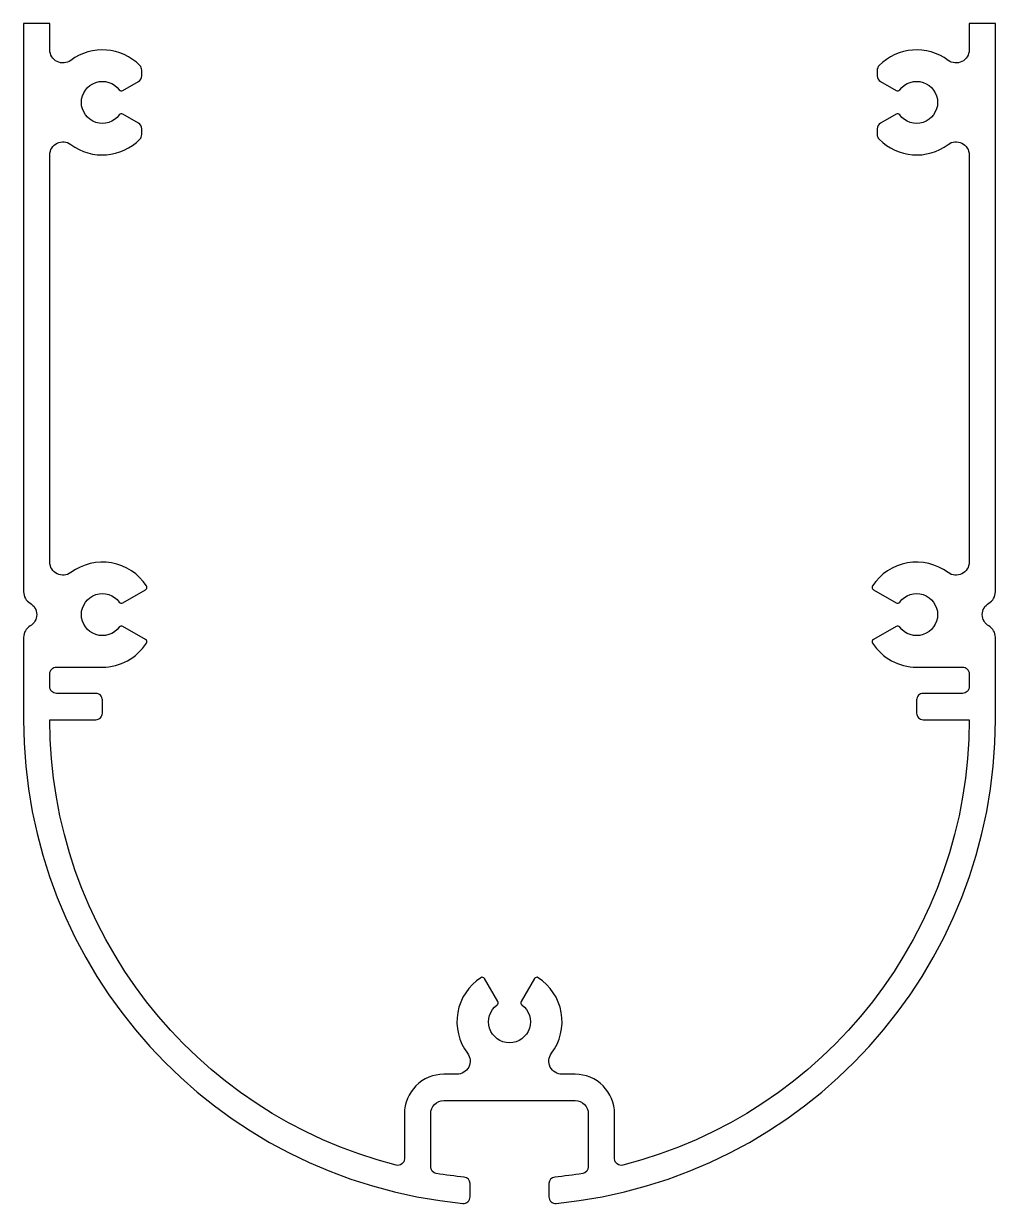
# Model space of a CAD drawing. Extents: x 72.7 to 146.7, y 83.3 to 173.2.
import ezdxf

# ---------------------------------------------------------------- set-up
doc = ezdxf.new("R2010")
doc.units = 0
doc.layers.get('0').update_dxf_attribs({"linetype": 'CONTINUOUS'})

msp = doc.modelspace()

# ---------------------------------------------------------------- linework, layer by layer
msp.add_lwpolyline([(144.664, 123.667), (144.664, 122.667, -0.414214), (144.164, 122.167), (141.164, 122.167, 0.414214), (140.664, 121.667), (140.664, 120.667, 0.414214), (141.164, 120.167), (144.664, 120.167, -0.343043), (118.288, 86.246, -0.489155), (117.664, 86.73), (117.664, 90.167, 0.414214), (114.664, 93.167), (113.664, 93.167, -0.618034), (112.864, 94.767, 0.43405), (111.844, 100.521, 0.429722), (111.562, 100.453), (110.559, 98.716, 0.381966), (110.613, 98.455, -3.043364), (108.715, 98.455, 0.381966), (108.77, 98.716), (107.767, 100.453, 0.429722), (107.485, 100.521, 0.43405), (106.464, 94.767, -0.618034), (105.664, 93.167), (104.664, 93.167, 0.414214), (101.664, 90.167), (101.664, 86.73, -0.489155), (101.041, 86.246, -0.343043), (74.664, 120.167), (78.164, 120.167, 0.414214), (78.664, 120.667), (78.664, 121.667, 0.414214), (78.164, 122.167), (75.164, 122.167, -0.414214), (74.664, 122.667), (74.664, 123.667, -0.414214), (75.164, 124.167), (78.664, 124.167, 0.253889), (82.018, 125.987, 0.429722), (81.951, 126.269), (80.214, 127.272, 0.381966), (79.953, 127.218, -3.043364), (79.953, 129.116, 0.381966), (80.214, 129.061), (81.951, 130.064, 0.429722), (82.018, 130.346, 0.43405), (76.264, 131.367, -0.618034), (74.664, 132.167), (74.664, 163.167, -0.618034), (76.264, 163.967, 0.376147), (81.522, 164.367, 0.196262), (81.664, 164.717), (81.664, 165.146, 0.267949), (81.414, 165.579), (80.214, 166.272, 0.381966), (79.953, 166.218, -3.043364), (79.953, 168.116, 0.381966), (80.214, 168.061), (81.414, 168.755, 0.267949), (81.664, 169.188), (81.664, 169.616, 0.196262), (81.522, 169.966, 0.376147), (76.264, 170.367, -0.618034), (74.664, 171.167), (74.664, 173.167), (72.664, 173.167), (72.664, 129.899, 0.267949), (73.164, 129.033, -0.57735), (73.164, 127.301, 0.267949), (72.664, 126.435), (72.664, 120.167, 0.386356), (106.116, 83.337, 0.442631), (106.664, 83.835), (106.664, 84.84, 0.385577), (106.214, 85.337, -0.015339), (104.085, 85.614, -0.368061), (103.664, 86.108), (103.664, 90.167, -0.414214), (104.664, 91.167), (114.664, 91.167, -0.414214), (115.664, 90.167), (115.664, 86.108, -0.368061), (115.244, 85.614, -0.015339), (113.115, 85.337, 0.385577), (112.664, 84.84), (112.664, 83.835, 0.442631), (113.212, 83.337, 0.386356), (146.664, 120.167), (146.664, 126.435, 0.267949), (146.164, 127.301, -0.57735), (146.164, 129.033, 0.267949), (146.664, 129.899), (146.664, 173.167), (144.664, 173.167), (144.664, 171.167, -0.618034), (143.064, 170.367, 0.376147), (137.807, 169.966, 0.196262), (137.664, 169.616), (137.664, 169.188, 0.267949), (137.914, 168.755), (139.115, 168.061, 0.381966), (139.376, 168.116, -3.043364), (139.376, 166.218, 0.381966), (139.115, 166.272), (137.914, 165.579, 0.267949), (137.664, 165.146), (137.664, 164.717, 0.196262), (137.807, 164.367, 0.376147), (143.064, 163.967, -0.618034), (144.664, 163.167), (144.664, 132.167, -0.618034), (143.064, 131.367, 0.43405), (137.31, 130.346, 0.429722), (137.378, 130.064), (139.115, 129.061, 0.381966), (139.376, 129.116, -3.043364), (139.376, 127.218, 0.381966), (139.115, 127.272), (137.378, 126.269, 0.429722), (137.31, 125.987, 0.253889), (140.664, 124.167), (144.164, 124.167, -0.414214)], format="xyb", close=True)

doc.saveas('drawing.dxf')
